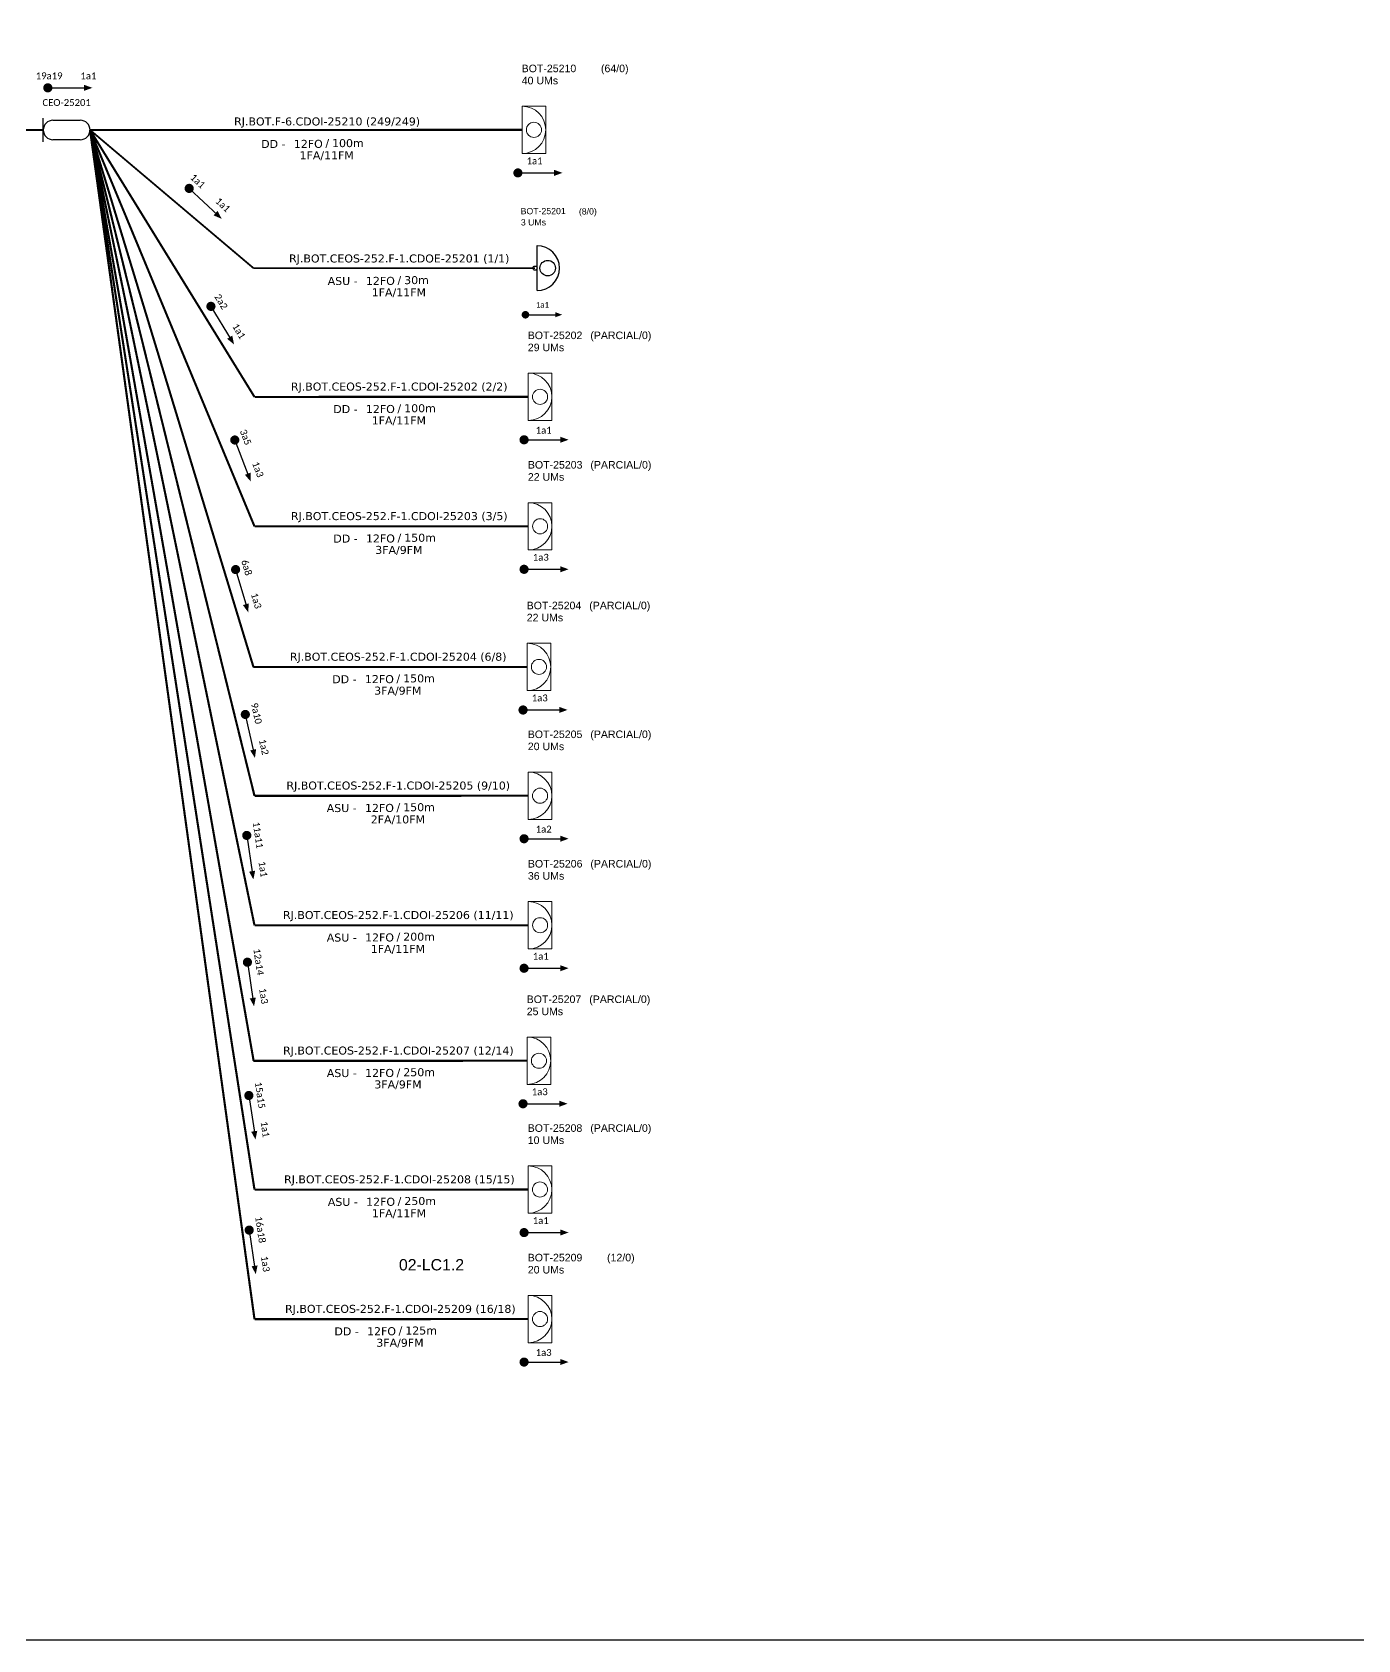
# Model space of a CAD drawing. Header units: metres. Extents: x -450 to 391, y -282 to 313.
# Drawn here: x -189.8 to 55.8, y -281.5 to 16.3 of the extents above; entities that cross this region are included whole.
import ezdxf
from ezdxf.enums import TextEntityAlignment as Align

# ---------------------------------------------------------------- set-up
doc = ezdxf.new("R2010")
doc.units = ezdxf.units.M
for name, color, linetype, lineweight in [("20.0-LEGENDA DOS CDO'S", 1, 'Continuous', 0), ('20.1-CDO_INTERIOR', 1, 'Continuous', 0), ('20.2-CDO_POSTE', 1, 'Continuous', 5), ('40.1-ETIQUETAS', 1, 'Continuous', 20)]:
    doc.layers.add(name, color=color, linetype=linetype, lineweight=lineweight)
for name, color, linetype in [('20.4-CEOS', 1, 'Continuous'), ('CAP a instalar', 1, 'Continuous'), ('CD de instalação futura', 8, 'Continuous'), ('SETA', 7, 'Continuous')]:
    doc.layers.add(name, color=color, linetype=linetype)
doc.styles.add('ARIAL', font='arial.ttf')
doc.styles.add('siredit', font='verdana.ttf')
doc.styles.get("Standard").update_dxf_attribs({"font": 'arial.ttf'})
doc.linetypes.add('FENCELINE1', pattern='A,0.25,-0.1,[133,ltypeshp.shx,S=0.1,R=0,X=-0.1,Y=0],-0.1,1', length=1.45)

# ---------------------------------------------------------------- blocks, each defined once
blk = doc.blocks.new('CDOI_INT')
at = {"layer": '20.1-CDO_INTERIOR', "color": 0, "lineweight": 18}
blk.add_lwpolyline([(4.25, -4.25), (4.25, 4.25), (0, 4.25), (0, -4.25)], close=True, dxfattribs=at)
blk.add_circle((2.12, 0), 1.36, dxfattribs=at)
blk.add_arc((0, 0), 4.25, 270, 90, dxfattribs=at)
at = {"layer": "20.0-LEGENDA DOS CDO'S", "color": 0, "style": 'ARIAL'}
for tag, p in [('CDO_N', (-0.08, 10.38)), ('SPLITER_1', (21.18, 10.38)), ('SURVEY', (-0.08, 8.2)), ('SPLITER_2', (21.19, 8.68)), ('SAP', (-0.08, 6.23)), ('1:XX', (5.94, -2.22)), ('UMS', (5.94, -4.24))]:
    blk.add_attdef(tag, p, '', height=1.36, dxfattribs=at)
blk.add_attdef('FIBRAS_UTILIZADAS', text='', height=1.36, dxfattribs=at).set_placement((15.34, 10.38), align=Align.CENTER)
blk = doc.blocks.new('CDOE-TEXTO PADRÃO')
at = {"layer": "20.0-LEGENDA DOS CDO'S", "color": 0, "style": 'ARIAL'}
for tag, p in [('CDO_N', (0.49, 7.39)), ('CORDOALHA', (0.5, 4.33)), ('SAP', (0.51, 1.67)), ('SPLITER_1', (0.59, -0.91)), ('SPLITER_2', (0.6, -3.55)), ('(XX-XX_F)S', (0.54, -8.29)), ('(XX-XX_L)S', (0.55, -10.83)), ('UMS', (0.55, -13.15))]:
    blk.add_attdef(tag, p, '', height=1.7, rotation=0.118, dxfattribs=at)
blk.add_attdef('FIBRAS_UTILIZADAS', text='', height=1.7, rotation=0.118, dxfattribs=at).set_placement((19.77, 7.43), align=Align.CENTER)
blk = doc.blocks.new('ETIQUETA_RS5F')
at = {"layer": '40.1-ETIQUETAS', "color": 0, "style": 'siredit'}
blk.add_text('/', height=1.5, dxfattribs=at).set_placement((1.55, -1.95), align=Align.MIDDLE_RIGHT)
for tag, p in [('ETIQUETA_R_PRIMARIA', (1.18, 4.1)), ('ETIQUETA_R_SECUNDARIA', (1.18, 2.1)), ('F_ATIVAS/F_MORTAS', (1.11, -4.24))]:
    blk.add_attdef(tag, text='', height=1.5, dxfattribs=at).set_placement(p, align=Align.MIDDLE_CENTER)
for tag, p in [('TIPO_CABO', (-6.62, -2.12)), ('CAP_CABO', (0.37, -2.09))]:
    blk.add_attdef(tag, text='', height=1.5, dxfattribs=at).set_placement(p, align=Align.MIDDLE_RIGHT)
blk.add_attdef('METROS', text='', height=1.5, dxfattribs=at).set_placement((2.11, -1.95), align=Align.MIDDLE_LEFT)
for tag, p in [('FUSÃO_1', (0.82, -8.39)), ('FUSÃO_2', (0.82, -10.6)), ('FUSÃO_3', (0.82, -12.93)), ('FUSÃO_4', (0.82, -15.14)), ('FUSÃO_5', (0.82, -17.16))]:
    blk.add_attdef(tag, text='', height=1.5, dxfattribs=at).set_placement(p, align=Align.CENTER)

msp = doc.modelspace()

# ---------------------------------------------------------------- linework, layer by layer
at = {"color": 7}
msp.add_line((-96.27, -31.54), (-96.27, -23.21), dxfattribs=at)
msp.add_lwpolyline([(-450.36, -281.47), (390.64, -281.47), (390.64, 312.53), (-450.36, 312.53)], close=True, dxfattribs=at)
for points, const_width in [([(-187.29, 6.01, 1), (-186.44, 6.01, 1)], 0.847), ([(-100.23, -9.74, 1), (-99.39, -9.74, 1)], 0.847), ([(-161, -12.32, 1), (-160.38, -12.9, 1)], 0.847), ([(-156.88, -34.1, 1), (-156.44, -34.83, 1)], 0.847), ([(-98.76, -36.02, 1), (-98.06, -36.02, 1)], 0.7), ([(-152.39, -58.82, 1), (-152.09, -59.61, 1)], 0.847), ([(-99.09, -59.18, 1), (-98.24, -59.18, 1)], 0.847), ([(-152.21, -82.81, 1), (-151.97, -83.62, 1)], 0.847), ([(-99.09, -83.17, 1), (-98.24, -83.17, 1)], 0.847), ([(-150.38, -109.64, 1), (-150.2, -110.47, 1)], 0.847), ([(-99.28, -109.23, 1), (-98.43, -109.23, 1)], 0.847), ([(-150.08, -132.04, 1), (-149.96, -132.88, 1)], 0.847), ([(-99.09, -133.08, 1), (-98.24, -133.08, 1)], 0.847), ([(-149.96, -155.53, 1), (-149.84, -156.37, 1)], 0.847), ([(-99.09, -157.07, 1), (-98.24, -157.07, 1)], 0.847), ([(-149.69, -180.22, 1), (-149.57, -181.06, 1)], 0.847), ([(-99.28, -182.17, 1), (-98.43, -182.17, 1)], 0.847), ([(-149.63, -205.15, 1), (-149.51, -205.99, 1)], 0.847), ([(-99.09, -206.03, 1), (-98.24, -206.03, 1)], 0.847)]:
    msp.add_lwpolyline(points, format="xyb", close=True, dxfattribs=dict(const_width=const_width))
at = {"color": 7, "const_width": 0.847}
msp.add_lwpolyline([(-99.09, -230.02, 1), (-98.24, -230.02, 1)], format="xyb", close=True, dxfattribs=at)
at = {"color": 7}
for centre, radius in [((-94.29, -27.38), 1.44), ((-96.65, -27.38), 0.385)]:
    msp.add_circle(centre, radius, dxfattribs=at)
msp.add_arc((-96.27, -27.38), 4.16, 270, 90, dxfattribs=at)
at = {"layer": '20.4-CEOS', "color": 7}
for p, q in [((-185.91, 0.01), (-180.85, 0.01)), ((-180.85, -3.6), (-185.91, -3.6))]:
    msp.add_line(p, q, dxfattribs=at)
msp.add_lwpolyline([(-187.72, -3.97), (-187.72, 0.38)], dxfattribs=at)
for centre, start, end in [((-185.91, -1.79), 90, 270), ((-180.85, -1.79), 270, 90)]:
    msp.add_arc(centre, 1.8, start, end, dxfattribs=at)
at = {"layer": 'CAP a instalar', "color": 7, "linetype": 'FENCELINE1', "ltscale": 7, "const_width": 0.327}
for points in [[(-294.46, -1.79), (-187.72, -1.79)], [(-179.05, -1.79), (-148.78, -27.38)], [(-148.78, -27.38), (-96.63, -27.38)]]:
    msp.add_lwpolyline(points, dxfattribs=at)
at = {"layer": 'CAP a instalar', "color": 7, "ltscale": 7, "const_width": 0.395}
for points in [[(-179.05, -1.79), (-99.02, -1.77)], [(-148.59, -222.07), (-179.05, -1.79)], [(-148.59, -222.07), (-97.89, -222.05)]]:
    msp.add_lwpolyline(points, dxfattribs=at)
at = {"layer": 'CAP a instalar', "color": 8, "ltscale": 7, "const_width": 0.395}
for points in [[(-179.05, -1.79), (-148.59, -51.24)], [(-179.05, -1.79), (-148.59, -75.22)], [(-179.05, -1.79), (-148.78, -101.28)], [(-179.05, -1.79), (-148.59, -125.14)], [(-179.05, -1.79), (-148.59, -149.12)], [(-148.75, -174.22), (-179.05, -1.79)], [(-148.59, -198.08), (-179.05, -1.79)], [(-148.59, -51.24), (-97.89, -51.21)], [(-148.59, -75.22), (-97.88, -75.2)], [(-148.78, -101.28), (-98.09, -101.25)], [(-148.59, -125.14), (-97.89, -125.11)], [(-148.59, -149.12), (-97.88, -149.1)], [(-148.78, -174.22), (-98.09, -174.2)], [(-148.59, -198.08), (-97.9, -198.06)]]:
    msp.add_lwpolyline(points, dxfattribs=at)
at = {"layer": 'SETA'}
for points in [[(-186.87, 6.01), (-179.58, 6.01)], [(-99.81, -9.74), (-92.53, -9.74)], [(-160.69, -12.61), (-155.38, -17.6)], [(-156.66, -34.46), (-152.89, -40.69)], [(-98.41, -36.02), (-92.4, -36.02)], [(-152.24, -59.22), (-149.64, -66.02)], [(-98.67, -59.18), (-91.39, -59.18)], [(-152.09, -83.21), (-150.04, -90.2)], [(-98.67, -83.17), (-91.39, -83.17)], [(-150.29, -110.06), (-148.72, -117.17)], [(-98.86, -109.23), (-91.57, -109.23)], [(-150.02, -132.46), (-148.96, -139.67)], [(-98.67, -133.08), (-91.39, -133.08)], [(-149.9, -155.95), (-148.83, -163.15)], [(-98.67, -157.07), (-91.39, -157.07)], [(-149.63, -180.64), (-148.56, -187.85)], [(-98.86, -182.17), (-91.57, -182.17)], [(-98.67, -206.03), (-91.39, -206.03)]]:
    msp.add_lwpolyline(points, dxfattribs=at)
at = {"layer": 'SETA', "color": 7}
for points in [[(-149.57, -205.57), (-148.51, -212.77)], [(-98.67, -230.02), (-91.39, -230.02)]]:
    msp.add_lwpolyline(points, dxfattribs=at)
at = {"layer": 'SETA'}
for points in [[(-180.17, 6.58), (-178.62, 6.02), (-180.17, 5.45)], [(-93.11, -9.17), (-91.56, -9.73), (-93.11, -10.3)], [(-155.41, -16.78), (-154.67, -18.25), (-156.19, -17.6)], [(-92.88, -35.54), (-91.6, -36.01), (-92.88, -36.48)], [(-152.7, -39.89), (-152.38, -41.51), (-153.66, -40.48)], [(-91.97, -58.61), (-90.42, -59.17), (-91.97, -59.74)], [(-149.31, -65.26), (-149.28, -66.92), (-150.36, -65.67)], [(-91.97, -82.6), (-90.42, -83.16), (-91.97, -83.73)], [(-149.65, -89.48), (-149.76, -91.13), (-150.74, -89.8)], [(-92.16, -108.65), (-90.61, -109.21), (-92.16, -109.78)], [(-148.29, -116.47), (-148.51, -118.11), (-149.39, -116.72)], [(-91.97, -132.51), (-90.42, -133.07), (-91.97, -133.64)], [(-148.47, -139), (-148.8, -140.62), (-149.59, -139.17)], [(-91.97, -156.5), (-90.42, -157.06), (-91.97, -157.63)], [(-148.35, -162.49), (-148.68, -164.11), (-149.47, -162.66)], [(-92.16, -181.6), (-90.61, -182.16), (-92.16, -182.73)], [(-148.08, -187.18), (-148.41, -188.8), (-149.2, -187.35)], [(-91.97, -205.45), (-90.42, -206.02), (-91.97, -206.58)]]:
    msp.add_solid(points, dxfattribs=at)
at = {"layer": 'SETA', "color": 7}
for points in [[(-148.02, -212.11), (-148.35, -213.73), (-149.14, -212.27)], [(-91.97, -229.44), (-90.42, -230.01), (-91.97, -230.57)]]:
    msp.add_solid(points, dxfattribs=at)

# ---------------------------------------------------------------- block references
at = {"layer": '20.2-CDO_POSTE', "color": 7}
ref = msp.add_blockref('CDOE-TEXTO PADRÃO', (-94.34, -25.14), dxfattribs=dict(at, xscale=0.6804000020027161, yscale=0.6804000020027161, zscale=0.6804000020027161))
ref.add_attrib('CDO_N', 'BOT-25201', (-99.3, -17.4), dxfattribs={"layer": "20.0-LEGENDA DOS CDO'S", "color": 0, "height": 1.157, "rotation": 0.118, "style": 'ARIAL'})
ref.add_attrib('CORDOALHA', '3 UMs', (-99.26, -19.48), dxfattribs={"layer": "20.0-LEGENDA DOS CDO'S", "color": 0, "height": 1.157, "rotation": 0.118, "style": 'ARIAL'})
ref.add_attrib('FIBRAS_UTILIZADAS', '       (8/0)', dxfattribs={"layer": "20.0-LEGENDA DOS CDO'S", "color": 0, "height": 1.1566, "rotation": 0.118, "style": 'ARIAL'}).set_placement((-88.42, -17.45), align=Align.CENTER)
at = {"layer": 'CAP a instalar', "color": 7, "linetype": 'FENCELINE1', "ltscale": 7}
ref = msp.add_blockref('ETIQUETA_RS5F', (-136.31, -2.29), dxfattribs=dict(at, xscale=0.9879407872940419, yscale=0.9879407872947978, zscale=0.9879407872949993))
ref.add_attrib('ETIQUETA_R_SECUNDARIA', 'RJ.BOT.F-6.CDOI-25210 (249/249)', dxfattribs={"layer": '40.1-ETIQUETAS', "color": 0, "height": 1.4819, "style": 'siredit'}).set_placement((-135.15, -0.21), align=Align.MIDDLE_CENTER)
ref.add_attrib('TIPO_CABO', 'DD -', dxfattribs={"layer": '40.1-ETIQUETAS', "color": 0, "height": 1.482, "style": 'siredit'}).set_placement((-142.85, -4.38), align=Align.MIDDLE_RIGHT)
ref.add_attrib('CAP_CABO', '12FO', dxfattribs={"layer": '40.1-ETIQUETAS', "color": 0, "height": 1.482, "style": 'siredit'}).set_placement((-135.95, -4.36), align=Align.MIDDLE_RIGHT)
ref.add_attrib('METROS', '100m', dxfattribs={"layer": '40.1-ETIQUETAS', "color": 0, "height": 1.482, "style": 'siredit'}).set_placement((-134.23, -4.22), align=Align.MIDDLE_LEFT)
ref.add_attrib('F_ATIVAS/F_MORTAS', '1FA/11FM', dxfattribs={"layer": '40.1-ETIQUETAS', "color": 0, "height": 1.482, "style": 'siredit'}).set_placement((-135.22, -6.48), align=Align.MIDDLE_CENTER)
ref = msp.add_blockref('ETIQUETA_RS5F', (-122.96, -27.67), dxfattribs=dict(at, xscale=0.9879407872940419, yscale=0.9879407872947978, zscale=0.9879407872949993))
ref.add_attrib('ETIQUETA_R_SECUNDARIA', 'RJ.BOT.CEOS-252.F-1.CDOE-25201 (1/1)', dxfattribs={"layer": '40.1-ETIQUETAS', "color": 0, "height": 1.4819, "style": 'siredit'}).set_placement((-121.79, -25.59), align=Align.MIDDLE_CENTER)
ref.add_attrib('TIPO_CABO', 'ASU -', dxfattribs={"layer": '40.1-ETIQUETAS', "color": 0, "height": 1.482, "style": 'siredit'}).set_placement((-129.49, -29.76), align=Align.MIDDLE_RIGHT)
ref.add_attrib('CAP_CABO', '12FO', dxfattribs={"layer": '40.1-ETIQUETAS', "color": 0, "height": 1.482, "style": 'siredit'}).set_placement((-122.6, -29.74), align=Align.MIDDLE_RIGHT)
ref.add_attrib('METROS', '30m', dxfattribs={"layer": '40.1-ETIQUETAS', "color": 0, "height": 1.482, "style": 'siredit'}).set_placement((-120.87, -29.6), align=Align.MIDDLE_LEFT)
ref.add_attrib('F_ATIVAS/F_MORTAS', '1FA/11FM', dxfattribs={"layer": '40.1-ETIQUETAS', "color": 0, "height": 1.482, "style": 'siredit'}).set_placement((-121.86, -31.86), align=Align.MIDDLE_CENTER)
at = {"layer": 'CAP a instalar', "color": 8, "linetype": 'FENCELINE1', "ltscale": 7}
ref = msp.add_blockref('ETIQUETA_RS5F', (-122.96, -51.4), dxfattribs=dict(at, xscale=0.9879407872940419, yscale=0.9879407872947978, zscale=0.9879407872949993))
ref.add_attrib('ETIQUETA_R_SECUNDARIA', 'RJ.BOT.CEOS-252.F-1.CDOI-25202 (2/2)', dxfattribs={"layer": '40.1-ETIQUETAS', "color": 0, "height": 1.4819, "style": 'siredit'}).set_placement((-121.79, -49.32), align=Align.MIDDLE_CENTER)
ref.add_attrib('TIPO_CABO', 'DD -', dxfattribs={"layer": '40.1-ETIQUETAS', "color": 0, "height": 1.482, "style": 'siredit'}).set_placement((-129.49, -53.49), align=Align.MIDDLE_RIGHT)
ref.add_attrib('CAP_CABO', '12FO', dxfattribs={"layer": '40.1-ETIQUETAS', "color": 0, "height": 1.482, "style": 'siredit'}).set_placement((-122.6, -53.47), align=Align.MIDDLE_RIGHT)
ref.add_attrib('METROS', '100m', dxfattribs={"layer": '40.1-ETIQUETAS', "color": 0, "height": 1.482, "style": 'siredit'}).set_placement((-120.87, -53.33), align=Align.MIDDLE_LEFT)
ref.add_attrib('F_ATIVAS/F_MORTAS', '1FA/11FM', dxfattribs={"layer": '40.1-ETIQUETAS', "color": 0, "height": 1.482, "style": 'siredit'}).set_placement((-121.86, -55.6), align=Align.MIDDLE_CENTER)
ref = msp.add_blockref('ETIQUETA_RS5F', (-122.95, -75.39), dxfattribs=dict(at, xscale=0.9879407872940419, yscale=0.9879407872947978, zscale=0.9879407872949993))
ref.add_attrib('ETIQUETA_R_SECUNDARIA', 'RJ.BOT.CEOS-252.F-1.CDOI-25203 (3/5)', dxfattribs={"layer": '40.1-ETIQUETAS', "color": 0, "height": 1.4819, "style": 'siredit'}).set_placement((-121.78, -73.31), align=Align.MIDDLE_CENTER)
ref.add_attrib('TIPO_CABO', 'DD -', dxfattribs={"layer": '40.1-ETIQUETAS', "color": 0, "height": 1.482, "style": 'siredit'}).set_placement((-129.48, -77.48), align=Align.MIDDLE_RIGHT)
ref.add_attrib('CAP_CABO', '12FO', dxfattribs={"layer": '40.1-ETIQUETAS', "color": 0, "height": 1.482, "style": 'siredit'}).set_placement((-122.59, -77.46), align=Align.MIDDLE_RIGHT)
ref.add_attrib('METROS', '150m', dxfattribs={"layer": '40.1-ETIQUETAS', "color": 0, "height": 1.482, "style": 'siredit'}).set_placement((-120.86, -77.32), align=Align.MIDDLE_LEFT)
ref.add_attrib('F_ATIVAS/F_MORTAS', '3FA/9FM', dxfattribs={"layer": '40.1-ETIQUETAS', "color": 0, "height": 1.482, "style": 'siredit'}).set_placement((-121.85, -79.58), align=Align.MIDDLE_CENTER)
ref = msp.add_blockref('ETIQUETA_RS5F', (-123.15, -101.44), dxfattribs=dict(at, xscale=0.9879407872940419, yscale=0.9879407872947978, zscale=0.9879407872949993))
ref.add_attrib('ETIQUETA_R_SECUNDARIA', 'RJ.BOT.CEOS-252.F-1.CDOI-25204 (6/8)', dxfattribs={"layer": '40.1-ETIQUETAS', "color": 0, "height": 1.4819, "style": 'siredit'}).set_placement((-121.98, -99.36), align=Align.MIDDLE_CENTER)
ref.add_attrib('TIPO_CABO', 'DD -', dxfattribs={"layer": '40.1-ETIQUETAS', "color": 0, "height": 1.482, "style": 'siredit'}).set_placement((-129.68, -103.53), align=Align.MIDDLE_RIGHT)
ref.add_attrib('CAP_CABO', '12FO', dxfattribs={"layer": '40.1-ETIQUETAS', "color": 0, "height": 1.482, "style": 'siredit'}).set_placement((-122.78, -103.51), align=Align.MIDDLE_RIGHT)
ref.add_attrib('METROS', '150m', dxfattribs={"layer": '40.1-ETIQUETAS', "color": 0, "height": 1.482, "style": 'siredit'}).set_placement((-121.06, -103.37), align=Align.MIDDLE_LEFT)
ref.add_attrib('F_ATIVAS/F_MORTAS', '3FA/9FM', dxfattribs={"layer": '40.1-ETIQUETAS', "color": 0, "height": 1.482, "style": 'siredit'}).set_placement((-122.05, -105.64), align=Align.MIDDLE_CENTER)
ref = msp.add_blockref('ETIQUETA_RS5F', (-123.14, -125.3), dxfattribs=dict(at, xscale=0.9879407872940419, yscale=0.9879407872947978, zscale=0.9879407872949993))
ref.add_attrib('ETIQUETA_R_SECUNDARIA', 'RJ.BOT.CEOS-252.F-1.CDOI-25205 (9/10)', dxfattribs={"layer": '40.1-ETIQUETAS', "color": 0, "height": 1.4819, "style": 'siredit'}).set_placement((-121.97, -123.22), align=Align.MIDDLE_CENTER)
ref.add_attrib('TIPO_CABO', 'ASU -', dxfattribs={"layer": '40.1-ETIQUETAS', "color": 0, "height": 1.482, "style": 'siredit'}).set_placement((-129.67, -127.39), align=Align.MIDDLE_RIGHT)
ref.add_attrib('CAP_CABO', '12FO', dxfattribs={"layer": '40.1-ETIQUETAS', "color": 0, "height": 1.482, "style": 'siredit'}).set_placement((-122.77, -127.37), align=Align.MIDDLE_RIGHT)
ref.add_attrib('METROS', '150m', dxfattribs={"layer": '40.1-ETIQUETAS', "color": 0, "height": 1.482, "style": 'siredit'}).set_placement((-121.05, -127.23), align=Align.MIDDLE_LEFT)
ref.add_attrib('F_ATIVAS/F_MORTAS', '2FA/10FM', dxfattribs={"layer": '40.1-ETIQUETAS', "color": 0, "height": 1.482, "style": 'siredit'}).set_placement((-122.04, -129.5), align=Align.MIDDLE_CENTER)
ref = msp.add_blockref('ETIQUETA_RS5F', (-123.13, -149.29), dxfattribs=dict(at, xscale=0.9879407872940419, yscale=0.9879407872947978, zscale=0.9879407872949993))
ref.add_attrib('ETIQUETA_R_SECUNDARIA', 'RJ.BOT.CEOS-252.F-1.CDOI-25206 (11/11)', dxfattribs={"layer": '40.1-ETIQUETAS', "color": 0, "height": 1.4819, "style": 'siredit'}).set_placement((-121.96, -147.21), align=Align.MIDDLE_CENTER)
ref.add_attrib('TIPO_CABO', 'ASU -', dxfattribs={"layer": '40.1-ETIQUETAS', "color": 0, "height": 1.482, "style": 'siredit'}).set_placement((-129.66, -151.38), align=Align.MIDDLE_RIGHT)
ref.add_attrib('CAP_CABO', '12FO', dxfattribs={"layer": '40.1-ETIQUETAS', "color": 0, "height": 1.482, "style": 'siredit'}).set_placement((-122.76, -151.36), align=Align.MIDDLE_RIGHT)
ref.add_attrib('METROS', '200m', dxfattribs={"layer": '40.1-ETIQUETAS', "color": 0, "height": 1.482, "style": 'siredit'}).set_placement((-121.04, -151.22), align=Align.MIDDLE_LEFT)
ref.add_attrib('F_ATIVAS/F_MORTAS', '1FA/11FM', dxfattribs={"layer": '40.1-ETIQUETAS', "color": 0, "height": 1.482, "style": 'siredit'}).set_placement((-122.03, -153.48), align=Align.MIDDLE_CENTER)
ref = msp.add_blockref('ETIQUETA_RS5F', (-123.11, -174.39), dxfattribs=dict(at, xscale=0.9879407872940419, yscale=0.9879407872947978, zscale=0.9879407872949993))
ref.add_attrib('ETIQUETA_R_SECUNDARIA', 'RJ.BOT.CEOS-252.F-1.CDOI-25207 (12/14)', dxfattribs={"layer": '40.1-ETIQUETAS', "color": 0, "height": 1.4819, "style": 'siredit'}).set_placement((-121.95, -172.31), align=Align.MIDDLE_CENTER)
ref.add_attrib('TIPO_CABO', 'ASU -', dxfattribs={"layer": '40.1-ETIQUETAS', "color": 0, "height": 1.482, "style": 'siredit'}).set_placement((-129.65, -176.48), align=Align.MIDDLE_RIGHT)
ref.add_attrib('CAP_CABO', '12FO', dxfattribs={"layer": '40.1-ETIQUETAS', "color": 0, "height": 1.482, "style": 'siredit'}).set_placement((-122.75, -176.46), align=Align.MIDDLE_RIGHT)
ref.add_attrib('METROS', '250m', dxfattribs={"layer": '40.1-ETIQUETAS', "color": 0, "height": 1.482, "style": 'siredit'}).set_placement((-121.03, -176.32), align=Align.MIDDLE_LEFT)
ref.add_attrib('F_ATIVAS/F_MORTAS', '3FA/9FM', dxfattribs={"layer": '40.1-ETIQUETAS', "color": 0, "height": 1.482, "style": 'siredit'}).set_placement((-122.02, -178.58), align=Align.MIDDLE_CENTER)
ref = msp.add_blockref('ETIQUETA_RS5F', (-122.93, -198.25), dxfattribs=dict(at, xscale=0.9879407872940419, yscale=0.9879407872947978, zscale=0.9879407872949993))
ref.add_attrib('ETIQUETA_R_SECUNDARIA', 'RJ.BOT.CEOS-252.F-1.CDOI-25208 (15/15)', dxfattribs={"layer": '40.1-ETIQUETAS', "color": 0, "height": 1.4819, "style": 'siredit'}).set_placement((-121.76, -196.17), align=Align.MIDDLE_CENTER)
ref.add_attrib('TIPO_CABO', 'ASU -', dxfattribs={"layer": '40.1-ETIQUETAS', "color": 0, "height": 1.482, "style": 'siredit'}).set_placement((-129.46, -200.34), align=Align.MIDDLE_RIGHT)
ref.add_attrib('CAP_CABO', '12FO', dxfattribs={"layer": '40.1-ETIQUETAS', "color": 0, "height": 1.482, "style": 'siredit'}).set_placement((-122.56, -200.32), align=Align.MIDDLE_RIGHT)
ref.add_attrib('METROS', '250m', dxfattribs={"layer": '40.1-ETIQUETAS', "color": 0, "height": 1.482, "style": 'siredit'}).set_placement((-120.84, -200.18), align=Align.MIDDLE_LEFT)
ref.add_attrib('F_ATIVAS/F_MORTAS', '1FA/11FM', dxfattribs={"layer": '40.1-ETIQUETAS', "color": 0, "height": 1.482, "style": 'siredit'}).set_placement((-121.83, -202.44), align=Align.MIDDLE_CENTER)
at = {"layer": 'CAP a instalar', "color": 7, "linetype": 'FENCELINE1', "ltscale": 7}
ref = msp.add_blockref('ETIQUETA_RS5F', (-122.75, -222.24), dxfattribs=dict(at, xscale=0.9879407872940419, yscale=0.9879407872947978, zscale=0.9879407872949993))
ref.add_attrib('ETIQUETA_R_SECUNDARIA', 'RJ.BOT.CEOS-252.F-1.CDOI-25209 (16/18)', dxfattribs={"layer": '40.1-ETIQUETAS', "color": 0, "height": 1.4819, "style": 'siredit'}).set_placement((-121.58, -220.16), align=Align.MIDDLE_CENTER)
ref.add_attrib('TIPO_CABO', 'DD -', dxfattribs={"layer": '40.1-ETIQUETAS', "color": 0, "height": 1.482, "style": 'siredit'}).set_placement((-129.28, -224.33), align=Align.MIDDLE_RIGHT)
ref.add_attrib('CAP_CABO', '12FO', dxfattribs={"layer": '40.1-ETIQUETAS', "color": 0, "height": 1.482, "style": 'siredit'}).set_placement((-122.39, -224.3), align=Align.MIDDLE_RIGHT)
ref.add_attrib('METROS', '125m', dxfattribs={"layer": '40.1-ETIQUETAS', "color": 0, "height": 1.482, "style": 'siredit'}).set_placement((-120.66, -224.17), align=Align.MIDDLE_LEFT)
ref.add_attrib('F_ATIVAS/F_MORTAS', '3FA/9FM', dxfattribs={"layer": '40.1-ETIQUETAS', "color": 0, "height": 1.482, "style": 'siredit'}).set_placement((-121.65, -226.43), align=Align.MIDDLE_CENTER)
at = {"layer": 'CD de instalação futura', "color": 7, "ltscale": 11}
ref = msp.add_blockref('CDOI_INT', (-99.02, -1.77), dxfattribs=dict(at, xscale=1.029457567972327, yscale=1.029457567972327, zscale=1.029457567972327))
ref.add_attrib('CDO_N', 'BOT-25210', (-99.11, 8.91), dxfattribs={"layer": "20.0-LEGENDA DOS CDO'S", "color": 0, "height": 1.4, "style": 'ARIAL'})
ref.add_attrib('FIBRAS_UTILIZADAS', '     (64/0)', dxfattribs={"layer": "20.0-LEGENDA DOS CDO'S", "color": 0, "height": 1.4003, "style": 'ARIAL'}).set_placement((-83.23, 8.91), align=Align.CENTER)
ref.add_attrib('SURVEY', '40 UMs', (-99.1, 6.67), dxfattribs={"layer": "20.0-LEGENDA DOS CDO'S", "color": 0, "height": 1.4, "style": 'ARIAL'})
at = {"layer": 'CD de instalação futura', "color": 8, "ltscale": 11}
ref = msp.add_blockref('CDOI_INT', (-97.89, -51.21), dxfattribs=dict(at, xscale=1.029457567972327, yscale=1.029457567972327, zscale=1.029457567972327))
ref.add_attrib('CDO_N', 'BOT-25202', (-97.98, -40.53), dxfattribs={"layer": "20.0-LEGENDA DOS CDO'S", "color": 0, "height": 1.4, "style": 'ARIAL'})
ref.add_attrib('FIBRAS_UTILIZADAS', '     (PARCIAL/0)', dxfattribs={"layer": "20.0-LEGENDA DOS CDO'S", "color": 0, "height": 1.4003, "style": 'ARIAL'}).set_placement((-82.1, -40.53), align=Align.CENTER)
ref.add_attrib('SURVEY', '29 UMs', (-97.97, -42.77), dxfattribs={"layer": "20.0-LEGENDA DOS CDO'S", "color": 0, "height": 1.4, "style": 'ARIAL'})
ref = msp.add_blockref('CDOI_INT', (-97.88, -75.2), dxfattribs=dict(at, xscale=1.029457567972327, yscale=1.029457567972327, zscale=1.029457567972327))
ref.add_attrib('CDO_N', 'BOT-25203', (-97.96, -64.51), dxfattribs={"layer": "20.0-LEGENDA DOS CDO'S", "color": 0, "height": 1.4, "style": 'ARIAL'})
ref.add_attrib('FIBRAS_UTILIZADAS', '     (PARCIAL/0)', dxfattribs={"layer": "20.0-LEGENDA DOS CDO'S", "color": 0, "height": 1.4003, "style": 'ARIAL'}).set_placement((-82.09, -64.51), align=Align.CENTER)
ref.add_attrib('SURVEY', '22 UMs', (-97.96, -66.76), dxfattribs={"layer": "20.0-LEGENDA DOS CDO'S", "color": 0, "height": 1.4, "style": 'ARIAL'})
ref = msp.add_blockref('CDOI_INT', (-98.09, -101.25), dxfattribs=dict(at, xscale=1.029457567972327, yscale=1.029457567972327, zscale=1.029457567972327))
ref.add_attrib('CDO_N', 'BOT-25204', (-98.18, -90.57), dxfattribs={"layer": "20.0-LEGENDA DOS CDO'S", "color": 0, "height": 1.4, "style": 'ARIAL'})
ref.add_attrib('FIBRAS_UTILIZADAS', '     (PARCIAL/0)', dxfattribs={"layer": "20.0-LEGENDA DOS CDO'S", "color": 0, "height": 1.4003, "style": 'ARIAL'}).set_placement((-82.3, -90.57), align=Align.CENTER)
ref.add_attrib('SURVEY', '22 UMs', (-98.17, -92.81), dxfattribs={"layer": "20.0-LEGENDA DOS CDO'S", "color": 0, "height": 1.4, "style": 'ARIAL'})
ref = msp.add_blockref('CDOI_INT', (-97.89, -125.11), dxfattribs=dict(at, xscale=1.029457567972327, yscale=1.029457567972327, zscale=1.029457567972327))
ref.add_attrib('CDO_N', 'BOT-25205', (-97.98, -114.43), dxfattribs={"layer": "20.0-LEGENDA DOS CDO'S", "color": 0, "height": 1.4, "style": 'ARIAL'})
ref.add_attrib('FIBRAS_UTILIZADAS', '     (PARCIAL/0)', dxfattribs={"layer": "20.0-LEGENDA DOS CDO'S", "color": 0, "height": 1.4003, "style": 'ARIAL'}).set_placement((-82.1, -114.43), align=Align.CENTER)
ref.add_attrib('SURVEY', '20 UMs', (-97.97, -116.67), dxfattribs={"layer": "20.0-LEGENDA DOS CDO'S", "color": 0, "height": 1.4, "style": 'ARIAL'})
ref = msp.add_blockref('CDOI_INT', (-97.88, -149.1), dxfattribs=dict(at, xscale=1.029457567972327, yscale=1.029457567972327, zscale=1.029457567972327))
ref.add_attrib('CDO_N', 'BOT-25206', (-97.96, -138.41), dxfattribs={"layer": "20.0-LEGENDA DOS CDO'S", "color": 0, "height": 1.4, "style": 'ARIAL'})
ref.add_attrib('FIBRAS_UTILIZADAS', '     (PARCIAL/0)', dxfattribs={"layer": "20.0-LEGENDA DOS CDO'S", "color": 0, "height": 1.4003, "style": 'ARIAL'}).set_placement((-82.09, -138.41), align=Align.CENTER)
ref.add_attrib('SURVEY', '36 UMs', (-97.96, -140.66), dxfattribs={"layer": "20.0-LEGENDA DOS CDO'S", "color": 0, "height": 1.4, "style": 'ARIAL'})
ref = msp.add_blockref('CDOI_INT', (-98.09, -174.2), dxfattribs=dict(at, xscale=1.029457567972327, yscale=1.029457567972327, zscale=1.029457567972327))
ref.add_attrib('CDO_N', 'BOT-25207', (-98.18, -163.51), dxfattribs={"layer": "20.0-LEGENDA DOS CDO'S", "color": 0, "height": 1.4, "style": 'ARIAL'})
ref.add_attrib('FIBRAS_UTILIZADAS', '     (PARCIAL/0)', dxfattribs={"layer": "20.0-LEGENDA DOS CDO'S", "color": 0, "height": 1.4003, "style": 'ARIAL'}).set_placement((-82.3, -163.51), align=Align.CENTER)
ref.add_attrib('SURVEY', '25 UMs', (-98.17, -165.76), dxfattribs={"layer": "20.0-LEGENDA DOS CDO'S", "color": 0, "height": 1.4, "style": 'ARIAL'})
ref = msp.add_blockref('CDOI_INT', (-97.9, -198.06), dxfattribs=dict(at, xscale=1.029457567972327, yscale=1.029457567972327, zscale=1.029457567972327))
ref.add_attrib('CDO_N', 'BOT-25208', (-97.99, -187.37), dxfattribs={"layer": "20.0-LEGENDA DOS CDO'S", "color": 0, "height": 1.4, "style": 'ARIAL'})
ref.add_attrib('FIBRAS_UTILIZADAS', '     (PARCIAL/0)', dxfattribs={"layer": "20.0-LEGENDA DOS CDO'S", "color": 0, "height": 1.4003, "style": 'ARIAL'}).set_placement((-82.11, -187.37), align=Align.CENTER)
ref.add_attrib('SURVEY', '10 UMs', (-97.98, -189.62), dxfattribs={"layer": "20.0-LEGENDA DOS CDO'S", "color": 0, "height": 1.4, "style": 'ARIAL'})
at = {"layer": 'CD de instalação futura', "color": 7, "ltscale": 11}
ref = msp.add_blockref('CDOI_INT', (-97.89, -222.05), dxfattribs=dict(at, xscale=1.029457567972327, yscale=1.029457567972327, zscale=1.029457567972327))
ref.add_attrib('CDO_N', 'BOT-25209', (-97.98, -211.36), dxfattribs={"layer": "20.0-LEGENDA DOS CDO'S", "color": 0, "height": 1.4, "style": 'ARIAL'})
ref.add_attrib('FIBRAS_UTILIZADAS', '     (12/0)', dxfattribs={"layer": "20.0-LEGENDA DOS CDO'S", "color": 0, "height": 1.4003, "style": 'ARIAL'}).set_placement((-82.1, -211.36), align=Align.CENTER)
ref.add_attrib('SURVEY', '20 UMs', (-97.97, -213.61), dxfattribs={"layer": "20.0-LEGENDA DOS CDO'S", "color": 0, "height": 1.4, "style": 'ARIAL'})

# ---------------------------------------------------------------- texts
at = {"color": 7, "style": 'ARIAL'}
msp.add_text('02-LC1.2', height=2.1, dxfattribs=at).set_placement((-121.84, -213.04))
at = {"attachment_point": 5}
for s, insert, char_height, width in [('{\\fCalibri|b0|i0|c0|p34;\\C7;19a19}', (-186.62, 8.23), 1.2705, 21.4789), ('{\\fCalibri|b0|i0|c0|p34;\\C7;1a1}', (-179.34, 8.23), 1.2705, 21.4789), ('{\\fCalibri|b0|i0|c0|p34;\\C7;CEO-25201}', (-183.38, 3.29), 1.2705, 21.4789), ('{\\fCalibri|b0|i0|c0|p34;\\C7;1a1}', (-96.72, -7.52), 1.2705, 21.4789), ('{\\fCalibri|b0|i0|c0|p34;\\C7;1a1}', (-95.27, -34.18), 1.05, 17.7512), ('{\\fCalibri|b0|i0|c0|p34;\\C7;1a1}', (-95.04, -57.41), 1.2705, 21.4789), ('{\\fCalibri|b0|i0|c0|p34;\\C7;1a3}', (-95.57, -80.95), 1.2705, 21.4789), ('{\\fCalibri|b0|i0|c0|p34;\\C7;1a3}', (-95.76, -107), 1.2705, 21.4789), ('{\\fCalibri|b0|i0|c0|p34;\\C7;1a2}', (-95.04, -131.31), 1.2705, 21.4789), ('{\\fCalibri|b0|i0|c0|p34;\\C7;1a1}', (-95.57, -154.85), 1.2705, 21.4789), ('{\\fCalibri|b0|i0|c0|p34;\\C7;1a3}', (-95.76, -179.95), 1.2705, 21.4789), ('{\\fCalibri|b0|i0|c0|p34;\\C7;1a1}', (-95.57, -203.81), 1.2705, 21.4789)]:
    msp.add_mtext(s, dxfattribs=dict(at, insert=insert, char_height=char_height, width=width))
at = {"color": 7, "char_height": 1.2705, "width": 21.4789, "attachment_point": 5}
for s, insert, rotation in [('{\\fCalibri|b0|i0|c0|p34;\\C7;1a1}', (-159.1, -11.27), 316.7494), ('{\\fCalibri|b0|i0|c0|p34;\\C7;16a18}', (-147.49, -205.5), 278.4077), ('{\\fCalibri|b0|i0|c0|p34;\\C7;1a3}', (-146.57, -211.83), 278.4077)]:
    msp.add_mtext(s, dxfattribs=dict(at, insert=insert, rotation=rotation))
at = {"char_height": 1.2705, "width": 21.4789, "attachment_point": 5}
for s, insert, rotation in [('{\\fCalibri|b0|i0|c0|p34;\\C7;1a1}', (-154.45, -15.66), 316.7494), ('{\\fCalibri|b0|i0|c0|p34;\\C7;2a2}', (-154.77, -33.6), 301.1848), ('{\\fCalibri|b0|i0|c0|p34;\\C7;1a1}', (-151.47, -39.07), 301.1848), ('{\\fCalibri|b0|i0|c0|p34;\\C7;3a5}', (-150.23, -58.7), 290.9637), ('{\\fCalibri|b0|i0|c0|p34;\\C7;1a3}', (-147.95, -64.68), 290.9637), ('{\\fCalibri|b0|i0|c0|p34;\\C7;6a8}', (-150.04, -82.86), 286.2967), ('{\\fCalibri|b0|i0|c0|p34;\\C7;1a3}', (-148.26, -89), 286.2967), ('{\\fCalibri|b0|i0|c0|p34;\\C7;9a10}', (-148.22, -109.85), 282.3998), ('{\\fCalibri|b0|i0|c0|p34;\\C7;1a2}', (-146.86, -116.09), 282.3998), ('{\\fCalibri|b0|i0|c0|p34;\\C7;11a11}', (-147.94, -132.4), 278.4077), ('{\\fCalibri|b0|i0|c0|p34;\\C7;1a1}', (-147.02, -138.72), 278.4077), ('{\\fCalibri|b0|i0|c0|p34;\\C7;12a14}', (-147.82, -155.89), 278.4077), ('{\\fCalibri|b0|i0|c0|p34;\\C7;1a3}', (-146.9, -162.21), 278.4077), ('{\\fCalibri|b0|i0|c0|p34;\\C7;15a15}', (-147.55, -180.58), 278.4077), ('{\\fCalibri|b0|i0|c0|p34;\\C7;1a1}', (-146.63, -186.9), 278.4077)]:
    msp.add_mtext(s, dxfattribs=dict(at, insert=insert, rotation=rotation))
at = {"color": 7, "insert": (-95.04, -228.25), "char_height": 1.2705, "width": 21.4789, "attachment_point": 5}
msp.add_mtext('{\\fCalibri|b0|i0|c0|p34;\\C7;1a3}', dxfattribs=at)

doc.saveas('drawing.dxf')
